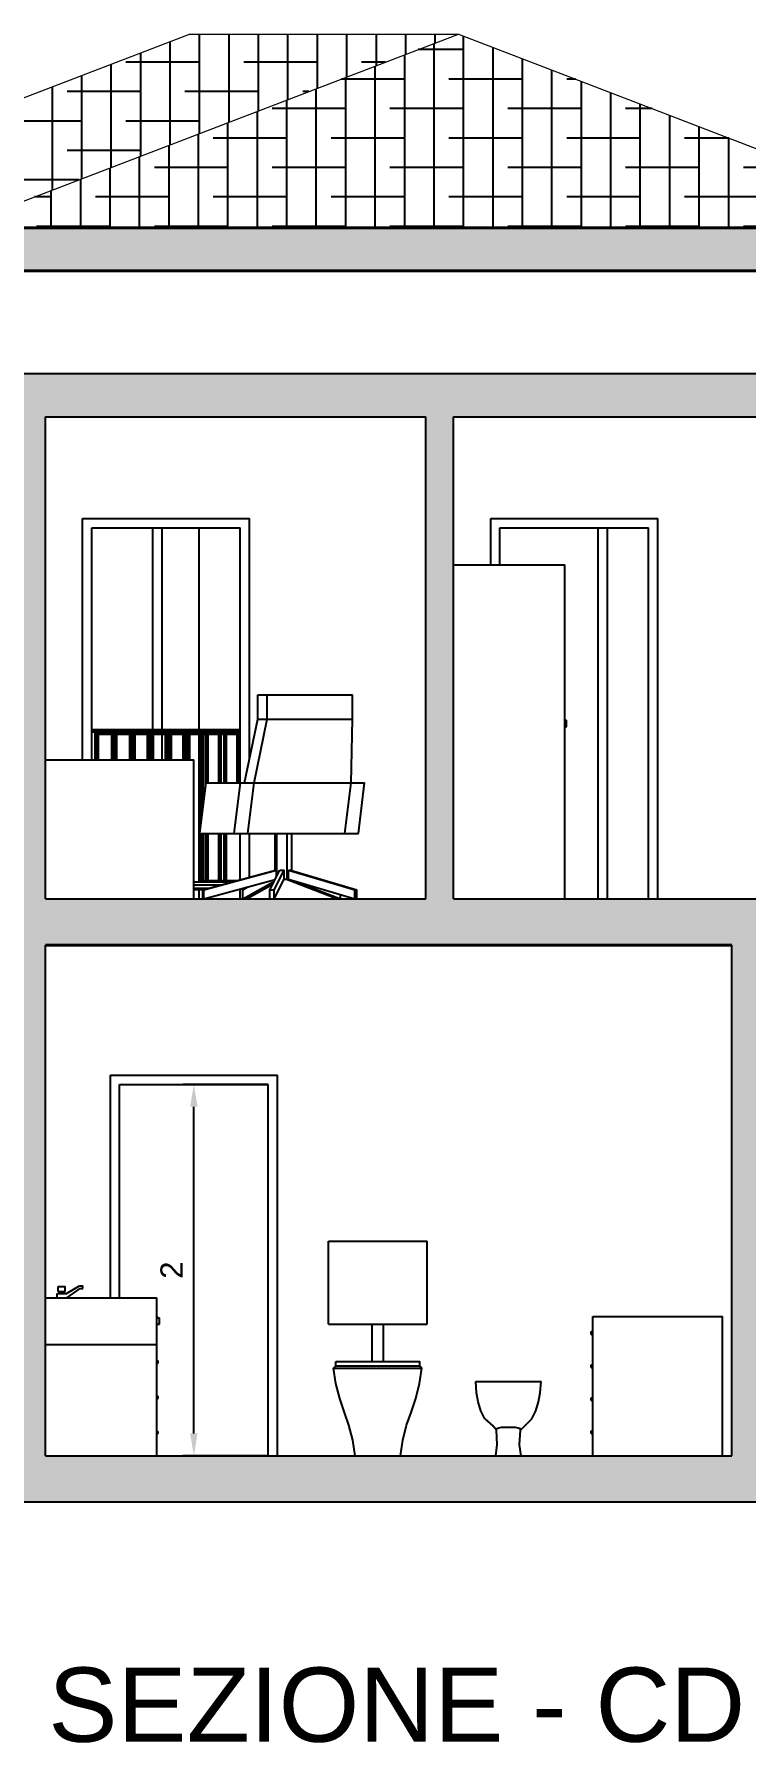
# Model space of a CAD drawing. Header units: millimetres. Extents: x 2491 to 2548.8, y 1338.3 to 1412.1.
# Drawn here: x 2537.71 to 2541.54, y 1364.39 to 1373.59 of the extents above; entities that cross this region are included whole.
import ezdxf

# ---------------------------------------------------------------- set-up
doc = ezdxf.new("R2010")
doc.units = ezdxf.units.MM
doc.header["$PDMODE"] = 35
for name, color, linetype, lineweight in [('ARREDI attrezzature - furniture', 175, 'Continuous', 9), ('MURATURA sezioni - section wall', 7, 'Continuous', 40), ('MURATURE tratteggi - wall hatch', 252, 'Continuous', 18), ('PORTE finestre - doors windows', 252, 'Continuous', 5), ('PROIEZIONI - projections', 145, 'Continuous', 13), ('PROIEZIONI finissime - fine lines', 251, 'Continuous', 9)]:
    doc.layers.add(name, color=color, linetype=linetype, lineweight=lineweight)
for name, color, linetype in [('ARREDI_BAGNO 2', 175, 'Continuous'), ('COPERTURA - roof', 25, 'Continuous'), ('QUOTE - dimension', 251, 'Continuous'), ('SCRITTE - txt', 252, 'Continuous')]:
    doc.layers.add(name, color=color, linetype=linetype)
doc.styles.get("Standard").update_dxf_attribs({"font": 'arial.ttf'})
doc.dimstyles.new('ISO-25', dxfattribs={"dimtxt": 0.12, "dimasz": 0.12, "dimexe": 0.06, "dimexo": 0, "dimgap": 0.06, "dimtad": 1, "dimtxsty": 'Standard', "dimcen": 0.12, "dimadec": 0, "dimazin": 0, "dimtfac": 1, "dimtmove": 0, "dimatfit": 3, "dimfxl": 0, "dimarcsym": 0})

# ---------------------------------------------------------------- blocks, each defined once
blk = doc.blocks.new('*D21')
at = {"layer": 'DefPoints', "color": 0}
for p in [(2538.5663, 1367.9334), (2538.9663, 1367.9334), (2538.9663, 1365.9334)]:
    blk.add_point(p, dxfattribs=at)
at = {"layer": 'QUOTE - dimension', "color": 0, "lineweight": -2}
for p, q in [((2538.9663, 1367.9334), (2538.5063, 1367.9334)), ((2538.5663, 1366.0534), (2538.5663, 1367.8134)), ((2538.9663, 1365.9334), (2538.5063, 1365.9334))]:
    blk.add_line(p, q, dxfattribs=at)
at = {"layer": 'QUOTE - dimension', "color": 0}
for points in [[(2538.5463, 1367.8134), (2538.5863, 1367.8134), (2538.5663, 1367.9334)], [(2538.5463, 1366.0534), (2538.5863, 1366.0534), (2538.5663, 1365.9334)]]:
    blk.add_solid(points, dxfattribs=at)
at = {"layer": 'QUOTE - dimension', "color": 0, "insert": (2538.4461, 1366.9334), "char_height": 0.12, "attachment_point": 5, "rotation": 90}
blk.add_mtext('2', dxfattribs=at)

msp = doc.modelspace()

# ---------------------------------------------------------------- hatches: boundary and pattern name
at = {"layer": 'COPERTURA - roof'}
h = msp.add_hatch(dxfattribs=at)
h.set_pattern_fill('ANSI38', color=256, scale=0.05, angle=45, style=0)
h.set_pattern_definition([(90, (-17528.2026, -21746.68221), (-0.15875, 3e-17), []), (180, (-17528.2026, -21746.68221), (-0.3175, -0.15875), [0.396875, -0.238125])])
h.paths.add_polyline_path([(2539.9921, 1373.5925), (2537.2758, 1372.5498), (2542.7084, 1372.5498)])
at = {"layer": 'MURATURE tratteggi - wall hatch'}
h = msp.add_hatch(color=256, dxfattribs=at)
h.dxf.hatch_style = 1
h.paths.add_polyline_path([(2536.2663, 1371.5302), (2537.6163, 1371.5302), (2537.6163, 1365.9334), (2534.5663, 1365.9334), (2534.5663, 1366.5334), (2534.2663, 1366.5334), (2534.2663, 1365.6834), (2547.2663, 1365.6834), (2547.2663, 1365.9334), (2544.2663, 1365.9334), (2544.2663, 1368.566), (2545.6651, 1368.566), (2547.2724, 1367.949), (2547.3559, 1368.1665), (2545.7083, 1368.799), (2544.2663, 1368.799), (2544.2663, 1371.5302), (2544.6671, 1371.5302), (2544.7566, 1371.7636), (2542.7084, 1372.5498), (2537.2758, 1372.5498), (2535.2275, 1371.7636), (2535.3171, 1371.5302), (2536.1163, 1371.5302), (2536.1163, 1368.9334), (2534.5663, 1368.9334), (2534.5663, 1369.9334), (2534.2663, 1369.9334), (2534.2663, 1368.0334), (2534.5663, 1368.0334), (2534.5663, 1368.6834), (2536.2663, 1368.6834)])
h.paths.add_polyline_path([(2537.7663, 1368.9334), (2537.7663, 1371.5302), (2539.8163, 1371.5302), (2539.8163, 1368.9334)], flags=16)
h.paths.add_polyline_path([(2537.7663, 1368.6834), (2541.4663, 1368.6834), (2541.4663, 1365.9334), (2537.7663, 1365.9334)], flags=16)
h.paths.add_polyline_path([(2535.8776, 1371.7636), (2537.3189, 1372.3168), (2542.6652, 1372.3168), (2544.1065, 1371.7636)], flags=16)
h.paths.add_polyline_path([(2539.9663, 1368.9334), (2539.9663, 1371.5302), (2543.9663, 1371.5302), (2543.9663, 1368.9334)], flags=16)
h.paths.add_polyline_path([(2541.6163, 1368.6834), (2543.9663, 1368.6834), (2543.9663, 1365.9334), (2541.6163, 1365.9334)], flags=16)

# ---------------------------------------------------------------- linework, layer by layer
at = {"layer": 'ARREDI attrezzature - furniture', "linetype": 'Continuous', "lineweight": -3}
for p, q in [((2539.9663, 1370.7334), (2540.5663, 1370.7334)), ((2540.5663, 1369.8964), (2540.5663, 1370.7334)), ((2538.9108, 1369.9014), (2538.9108, 1370.0334)), ((2538.9108, 1370.0334), (2538.9614, 1370.0334)), ((2538.9614, 1369.9014), (2538.9614, 1370.0334)), ((2538.9614, 1370.0334), (2539.4216, 1370.0334)), ((2539.4216, 1369.9014), (2539.4216, 1370.0334)), ((2538.8401, 1369.5582), (2538.9108, 1369.9014)), ((2538.8907, 1369.5582), (2538.9614, 1369.9014)), ((2538.9108, 1369.9014), (2538.9614, 1369.9014)), ((2538.9614, 1369.9014), (2539.4216, 1369.9014)), ((2539.4136, 1369.5582), (2539.4216, 1369.9014)), ((2540.5663, 1369.8604), (2540.5663, 1369.8964)), ((2540.5663, 1369.8964), (2540.5739, 1369.8964)), ((2540.5739, 1369.8604), (2540.5739, 1369.8964)), ((2540.5663, 1368.9334), (2540.5663, 1369.8604)), ((2540.5663, 1369.8604), (2540.5739, 1369.8604)), ((2537.7663, 1369.6834), (2538.5663, 1369.6834)), ((2538.5663, 1368.9334), (2538.5663, 1369.6834)), ((2538.5982, 1369.2854), (2538.6319, 1369.5582)), ((2538.6319, 1369.5582), (2538.8175, 1369.5582)), ((2538.7837, 1369.2854), (2538.8175, 1369.5582)), ((2538.8175, 1369.5582), (2538.8907, 1369.5582)), ((2538.8569, 1369.2854), (2538.8907, 1369.5582)), ((2538.8907, 1369.5582), (2539.4136, 1369.5582)), ((2539.3799, 1369.2854), (2539.4136, 1369.5582)), ((2539.4136, 1369.5582), (2539.4868, 1369.5582)), ((2539.4531, 1369.2854), (2539.4868, 1369.5582)), ((2538.5982, 1369.2854), (2538.7837, 1369.2854)), ((2538.7837, 1369.2854), (2538.8569, 1369.2854)), ((2538.8569, 1369.2854), (2539.3799, 1369.2854)), ((2539.0037, 1369.0866), (2539.0037, 1369.2854)), ((2539.0137, 1369.0558), (2539.0137, 1369.2854)), ((2539.0693, 1369.039), (2539.0693, 1369.2854)), ((2539.0937, 1369.0853), (2539.0937, 1369.2854)), ((2539.3799, 1369.2854), (2539.4531, 1369.2854)), ((2538.6152, 1368.9818), (2539.0066, 1369.0874)), ((2538.6194, 1368.9818), (2539.0109, 1369.0874)), ((2538.6194, 1368.9334), (2539.0043, 1369.0373)), ((2538.9762, 1368.9818), (2539.0298, 1369.0874)), ((2538.9998, 1368.9818), (2539.0533, 1369.0874)), ((2538.9998, 1368.9334), (2539.0533, 1369.039)), ((2539.0066, 1369.0874), (2539.0109, 1369.0874)), ((2539.0109, 1369.0501), (2539.0109, 1369.0874)), ((2539.0298, 1369.0874), (2539.0533, 1369.0874)), ((2539.0533, 1369.039), (2539.0533, 1369.0874)), ((2539.0533, 1369.039), (2539.0693, 1369.039)), ((2539.0648, 1369.039), (2539.3398, 1368.9334)), ((2539.0693, 1369.039), (2539.0763, 1369.039)), ((2539.0763, 1369.039), (2539.0763, 1369.0874)), ((2539.0763, 1369.0874), (2539.0866, 1369.0874)), ((2539.0763, 1369.0874), (2539.4347, 1368.9818)), ((2539.0763, 1369.039), (2539.4347, 1368.9334)), ((2539.0866, 1369.0874), (2539.445, 1368.9818)), ((2538.6152, 1368.9334), (2538.6152, 1368.9818)), ((2538.6152, 1368.9818), (2538.6194, 1368.9818)), ((2538.6194, 1368.9334), (2538.6194, 1368.9818)), ((2538.8296, 1368.9334), (2539.0002, 1369.029)), ((2538.8296, 1368.9818), (2538.8581, 1368.9978)), ((2538.8296, 1368.9334), (2538.8296, 1368.9818)), ((2538.8505, 1368.9334), (2538.9919, 1369.0126)), ((2538.8505, 1368.9334), (2538.8505, 1368.9451)), ((2538.9762, 1368.9334), (2538.9762, 1368.9818)), ((2538.9762, 1368.9818), (2538.9998, 1368.9818)), ((2538.9998, 1368.9334), (2538.9998, 1368.9818)), ((2539.1006, 1369.0319), (2539.357, 1368.9334)), ((2539.357, 1368.9334), (2539.357, 1368.9563)), ((2539.4347, 1368.9334), (2539.4347, 1368.9818)), ((2539.4347, 1368.9818), (2539.445, 1368.9818)), ((2539.445, 1368.9334), (2539.445, 1368.9818)), ((2539.3398, 1368.9334), (2539.3398, 1368.94)), ((2540.7163, 1366.6019), (2540.7163, 1366.6834)), ((2540.7163, 1366.6834), (2541.4163, 1366.6834)), ((2541.4163, 1365.9334), (2541.4163, 1366.6834)), ((2540.7075, 1366.5869), (2540.7075, 1366.6019)), ((2540.7075, 1366.6019), (2540.7163, 1366.6019)), ((2540.7075, 1366.5869), (2540.7163, 1366.5869)), ((2540.7163, 1366.5869), (2540.7163, 1366.6019)), ((2540.7163, 1366.4237), (2540.7163, 1366.5869)), ((2540.7075, 1366.4087), (2540.7075, 1366.4237)), ((2540.7075, 1366.4237), (2540.7163, 1366.4237)), ((2540.7075, 1366.4087), (2540.7163, 1366.4087)), ((2540.7163, 1366.4087), (2540.7163, 1366.4237)), ((2540.7163, 1366.2456), (2540.7163, 1366.4087)), ((2540.7075, 1366.2306), (2540.7075, 1366.2456)), ((2540.7075, 1366.2456), (2540.7163, 1366.2456)), ((2540.7075, 1366.2306), (2540.7163, 1366.2306)), ((2540.7163, 1366.2306), (2540.7163, 1366.2456)), ((2540.7163, 1366.0675), (2540.7163, 1366.2306)), ((2540.7075, 1366.0525), (2540.7075, 1366.0675)), ((2540.7075, 1366.0675), (2540.7163, 1366.0675)), ((2540.7075, 1366.0525), (2540.7163, 1366.0525)), ((2540.7163, 1366.0525), (2540.7163, 1366.0675)), ((2540.7163, 1365.9334), (2540.7163, 1366.0525))]:
    msp.add_line(p, q, dxfattribs=at)
at = {"layer": 'ARREDI_BAGNO 2', "linetype": 'Continuous', "lineweight": -3}
for p, q in [((2539.2923, 1366.6414), (2539.2923, 1367.0898)), ((2539.2923, 1367.0898), (2539.8229, 1367.0898)), ((2539.8229, 1366.6414), (2539.8229, 1367.0898)), ((2537.8354, 1366.8174), (2537.8354, 1366.8454)), ((2537.8354, 1366.8454), (2537.8735, 1366.8454)), ((2537.8735, 1366.8174), (2537.8735, 1366.8454)), ((2537.8795, 1366.8074), (2537.9506, 1366.8486)), ((2537.8809, 1366.7834), (2537.9529, 1366.8336)), ((2537.9506, 1366.8486), (2537.9679, 1366.8486)), ((2537.9529, 1366.8336), (2537.9679, 1366.8336)), ((2537.9679, 1366.8336), (2537.9679, 1366.8486)), ((2537.7663, 1366.7834), (2537.8295, 1366.7834)), ((2537.8295, 1366.7834), (2537.8295, 1366.8074)), ((2537.8295, 1366.8074), (2537.8412, 1366.8074)), ((2537.8295, 1366.7834), (2537.8809, 1366.7834)), ((2537.8354, 1366.8174), (2537.8412, 1366.8174)), ((2537.8412, 1366.8074), (2537.8412, 1366.8174)), ((2537.8412, 1366.8174), (2537.8678, 1366.8174)), ((2537.8412, 1366.8074), (2537.8678, 1366.8074)), ((2537.8678, 1366.8074), (2537.8678, 1366.8174)), ((2537.8678, 1366.8174), (2537.8735, 1366.8174)), ((2537.8678, 1366.8074), (2537.8795, 1366.8074)), ((2537.8809, 1366.7834), (2538.3663, 1366.7834)), ((2538.3663, 1366.6761), (2538.3663, 1366.7834)), ((2538.3722, 1366.6761), (2538.3663, 1366.6834)), ((2538.3663, 1366.6414), (2538.3663, 1366.6761)), ((2538.3663, 1366.6761), (2538.3813, 1366.6761)), ((2538.3663, 1366.5334), (2538.3663, 1366.6414)), ((2538.3663, 1366.6414), (2538.3813, 1366.6414)), ((2538.3813, 1366.6414), (2538.3813, 1366.6761)), ((2539.2923, 1366.6414), (2539.5269, 1366.6414)), ((2539.5269, 1366.4408), (2539.5269, 1366.6414)), ((2539.5269, 1366.6414), (2539.5883, 1366.6414)), ((2539.5883, 1366.4408), (2539.5883, 1366.6414)), ((2539.5883, 1366.6414), (2539.8229, 1366.6414)), ((2537.7663, 1366.5334), (2538.3663, 1366.5334)), ((2538.3663, 1366.4444), (2538.3663, 1366.5334)), ((2538.3663, 1366.4324), (2538.3663, 1366.4444)), ((2538.3663, 1366.4444), (2538.3739, 1366.4444)), ((2538.3663, 1366.2544), (2538.3663, 1366.4324)), ((2538.3663, 1366.4324), (2538.3739, 1366.4324)), ((2538.3739, 1366.4324), (2538.3739, 1366.4444)), ((2539.3196, 1366.4054), (2539.3316, 1366.4172)), ((2539.3196, 1366.4054), (2539.7956, 1366.4054)), ((2539.332, 1366.3221), (2539.3196, 1366.4054)), ((2539.3316, 1366.4172), (2539.3316, 1366.4408)), ((2539.3316, 1366.4408), (2539.5269, 1366.4408)), ((2539.3316, 1366.4172), (2539.7836, 1366.4172)), ((2539.5269, 1366.4408), (2539.5883, 1366.4408)), ((2539.5883, 1366.4408), (2539.7836, 1366.4408)), ((2539.7832, 1366.3221), (2539.7956, 1366.4054)), ((2539.7836, 1366.4172), (2539.7836, 1366.4408)), ((2539.7836, 1366.4172), (2539.7956, 1366.4054)), ((2539.3527, 1366.2414), (2539.332, 1366.3221)), ((2539.7625, 1366.2414), (2539.7832, 1366.3221)), ((2540.0862, 1366.3334), (2540.4373, 1366.3334)), ((2540.09, 1366.2717), (2540.0862, 1366.3334)), ((2540.4335, 1366.2717), (2540.4373, 1366.3334)), ((2538.3663, 1366.2424), (2538.3663, 1366.2544)), ((2538.3663, 1366.2544), (2538.3679, 1366.2544)), ((2538.3663, 1366.0644), (2538.3663, 1366.2424)), ((2538.3663, 1366.2424), (2538.3739, 1366.2424)), ((2538.3679, 1366.2544), (2538.3739, 1366.2544)), ((2538.3739, 1366.2424), (2538.3739, 1366.2544)), ((2539.3774, 1366.1657), (2539.3527, 1366.2414)), ((2539.7378, 1366.1657), (2539.7625, 1366.2414)), ((2540.0993, 1366.2237), (2540.09, 1366.2717)), ((2540.1137, 1366.1756), (2540.0993, 1366.2237)), ((2540.4099, 1366.1756), (2540.4242, 1366.2237)), ((2540.4242, 1366.2237), (2540.4335, 1366.2717)), ((2539.4022, 1366.0975), (2539.3774, 1366.1657)), ((2539.4228, 1366.0166), (2539.4022, 1366.0975)), ((2539.6924, 1366.0166), (2539.713, 1366.0975)), ((2539.713, 1366.0975), (2539.7378, 1366.1657)), ((2540.1354, 1366.1324), (2540.1137, 1366.1756)), ((2540.1354, 1366.1324), (2540.1796, 1366.0931)), ((2540.1973, 1366.0703), (2540.1796, 1366.0931)), ((2540.3262, 1366.0703), (2540.3881, 1366.1324)), ((2540.3881, 1366.1324), (2540.4099, 1366.1756)), ((2538.3663, 1366.0524), (2538.3663, 1366.0644)), ((2538.3663, 1366.0644), (2538.3739, 1366.0644)), ((2538.3663, 1365.9334), (2538.3663, 1366.0524)), ((2538.3663, 1366.0524), (2538.3739, 1366.0524)), ((2538.3739, 1366.0524), (2538.3739, 1366.0644)), ((2539.4353, 1365.9334), (2539.4228, 1366.0166)), ((2539.6799, 1365.9334), (2539.6924, 1366.0166)), ((2540.197, 1366.0769), (2540.1992, 1366.0808)), ((2540.1973, 1366.0703), (2540.197, 1366.0769)), ((2540.2014, 1365.9939), (2540.1973, 1366.0703)), ((2540.1992, 1366.0808), (2540.2095, 1366.0842)), ((2540.2095, 1366.0842), (2540.2248, 1366.0866)), ((2540.2248, 1366.0866), (2540.2618, 1366.0875)), ((2540.2618, 1366.0875), (2540.2987, 1366.0866)), ((2540.2987, 1366.0866), (2540.314, 1366.0842)), ((2540.314, 1366.0842), (2540.3243, 1366.0808)), ((2540.3221, 1365.9928), (2540.3262, 1366.0703)), ((2540.3266, 1366.0769), (2540.3243, 1366.0808)), ((2540.3262, 1366.0703), (2540.3266, 1366.0769)), ((2540.193, 1365.9334), (2540.2014, 1365.9939)), ((2540.3305, 1365.9334), (2540.3221, 1365.9928))]:
    msp.add_line(p, q, dxfattribs=at)
at = {"layer": 'COPERTURA - roof', "linetype": 'Continuous', "lineweight": -3}
for p, q in [((2538.4387, 1372.9962), (2538.4387, 1373.5528)), ((2538.5974, 1373.0571), (2538.5974, 1373.5925)), ((2538.7562, 1373.1181), (2538.7562, 1373.5925)), ((2538.9149, 1373.179), (2538.9149, 1373.5925)), ((2539.0737, 1373.24), (2539.0737, 1373.5925)), ((2539.2324, 1373.3009), (2539.2324, 1373.5925)), ((2539.3912, 1373.3618), (2539.3912, 1373.5925)), ((2539.5499, 1373.4228), (2539.5499, 1373.5925)), ((2539.7087, 1373.4837), (2539.7087, 1373.5925)), ((2539.8674, 1373.5447), (2539.8674, 1373.5925)), ((2538.2799, 1372.9353), (2538.2799, 1373.4919)), ((2537.9624, 1372.8134), (2537.9624, 1373.37)), ((2538.1212, 1372.8743), (2538.1212, 1373.4309)), ((2538.5974, 1373.442), (2538.2005, 1373.442)), ((2539.2324, 1373.442), (2538.8355, 1373.442)), ((2539.6, 1373.442), (2539.4705, 1373.442)), ((2537.8037, 1372.7525), (2537.8037, 1373.3091)), ((2538.2799, 1373.2832), (2537.883, 1373.2832)), ((2538.9149, 1373.2832), (2538.518, 1373.2832)), ((2539.1864, 1373.2832), (2539.153, 1373.2832)), ((2537.9624, 1373.1245), (2537.5655, 1373.1245)), ((2538.5974, 1373.1245), (2538.2005, 1373.1245)), ((2538.2799, 1372.9657), (2537.883, 1372.9657)), ((2537.9457, 1372.807), (2537.5655, 1372.807))]:
    msp.add_line(p, q, dxfattribs=at)
at = {"layer": 'MURATURA sezioni - section wall'}
for p, q in [((2542.7084, 1372.5498), (2537.2758, 1372.5498)), ((2542.6652, 1372.3168), (2537.3189, 1372.3168)), ((2537.7663, 1368.6834), (2541.4663, 1368.6834))]:
    msp.add_line(p, q, dxfattribs=at)
at = {"layer": 'MURATURA sezioni - section wall', "linetype": 'Continuous', "lineweight": -3}
for p, q in [((2535.8776, 1371.7636), (2544.1065, 1371.7636)), ((2537.7663, 1368.9334), (2537.7663, 1371.5302)), ((2537.7663, 1371.5302), (2539.8163, 1371.5302)), ((2539.8163, 1368.9334), (2539.8163, 1371.5302)), ((2539.9663, 1368.9334), (2539.9663, 1371.5302)), ((2539.9663, 1371.5302), (2543.9663, 1371.5302)), ((2537.7663, 1368.9334), (2539.8163, 1368.9334)), ((2539.9663, 1368.9334), (2543.9663, 1368.9334)), ((2537.7663, 1365.9334), (2537.7663, 1368.6834)), ((2541.4663, 1365.9334), (2541.4663, 1368.6834)), ((2537.7663, 1365.9334), (2541.4663, 1365.9334)), ((2547.2663, 1365.6834), (2534.2663, 1365.6834))]:
    msp.add_line(p, q, dxfattribs=at)
at = {"layer": 'PORTE finestre - doors windows', "linetype": 'Continuous', "lineweight": -3}
for p, q in [((2538.0163, 1369.6834), (2538.0163, 1370.9334)), ((2538.0163, 1370.9334), (2538.8163, 1370.9334)), ((2538.3937, 1370.9334), (2538.3937, 1369.8459)), ((2538.8163, 1369.5582), (2538.8163, 1370.9334)), ((2540.2163, 1370.7334), (2540.2163, 1370.9334)), ((2540.2163, 1370.9334), (2541.0163, 1370.9334)), ((2540.7437, 1370.9334), (2540.7437, 1368.9334)), ((2541.0163, 1368.9334), (2541.0163, 1370.9334)), ((2538.3937, 1369.8209), (2538.3937, 1369.6834)), ((2538.8163, 1369.0361), (2538.8163, 1369.2854)), ((2538.8163, 1368.9334), (2538.8163, 1368.9865)), ((2538.1663, 1366.7834), (2538.1663, 1367.9334)), ((2538.1663, 1367.9334), (2538.9663, 1367.9334)), ((2538.9663, 1365.9334), (2538.9663, 1367.9334))]:
    msp.add_line(p, q, dxfattribs=at)
at = {"layer": 'PROIEZIONI - projections'}
for p, q in [((2533.7775, 1371.7636), (2538.5421, 1373.5925)), ((2537.2758, 1372.5498), (2539.9921, 1373.5925)), ((2538.5421, 1373.5925), (2539.9921, 1373.5925)), ((2539.9921, 1373.5925), (2542.5599, 1372.6068))]:
    msp.add_line(p, q, dxfattribs=at)
at = {"layer": 'PROIEZIONI - projections', "linetype": 'Continuous', "lineweight": -3}
for p, q in [((2537.9663, 1369.6834), (2537.9663, 1370.9834)), ((2537.9663, 1370.9834), (2538.8663, 1370.9834)), ((2538.8663, 1369.6855), (2538.8663, 1370.9834)), ((2540.1663, 1370.7334), (2540.1663, 1370.9834)), ((2540.1663, 1370.9834), (2541.0663, 1370.9834)), ((2541.0663, 1368.9334), (2541.0663, 1370.9834)), ((2538.3437, 1370.9334), (2538.3437, 1369.8459)), ((2538.5937, 1370.9334), (2538.5937, 1369.8459)), ((2540.7937, 1370.9334), (2540.7937, 1368.9334)), ((2538.3437, 1369.8209), (2538.3437, 1369.6834)), ((2538.5937, 1369.8209), (2538.5937, 1369.0261)), ((2538.8663, 1369.0496), (2538.8663, 1369.2854)), ((2538.5937, 1368.9834), (2538.5937, 1368.9334)), ((2538.8663, 1368.9334), (2538.8663, 1368.9423)), ((2538.1163, 1366.7834), (2538.1163, 1367.9834)), ((2538.1163, 1367.9834), (2539.0163, 1367.9834)), ((2539.0163, 1365.9334), (2539.0163, 1367.9834))]:
    msp.add_line(p, q, dxfattribs=at)
at = {"layer": 'PROIEZIONI finissime - fine lines', "linetype": 'Continuous', "lineweight": -3}
for p, q in [((2538.0163, 1369.8459), (2538.8163, 1369.8459)), ((2538.0163, 1369.8423), (2538.8163, 1369.8423)), ((2538.0163, 1369.8334), (2538.034, 1369.8334)), ((2538.034, 1369.8334), (2538.0361, 1369.8334)), ((2538.034, 1369.8334), (2538.8163, 1369.8334)), ((2538.034, 1369.6834), (2538.034, 1369.8334)), ((2538.0376, 1369.8246), (2538.8163, 1369.8246)), ((2538.0413, 1369.8209), (2538.0413, 1369.8245)), ((2538.0413, 1369.8209), (2538.1249, 1369.8209)), ((2538.0413, 1369.6834), (2538.0413, 1369.8209)), ((2538.042, 1369.6834), (2538.042, 1369.8209)), ((2538.0464, 1369.6834), (2538.0464, 1369.8209)), ((2538.0508, 1369.6834), (2538.0508, 1369.8209)), ((2538.0527, 1369.6834), (2538.0527, 1369.8209)), ((2538.1249, 1369.6834), (2538.1249, 1369.8209)), ((2538.1267, 1369.6834), (2538.1267, 1369.8227)), ((2538.1311, 1369.6834), (2538.1311, 1369.8235)), ((2538.1355, 1369.6834), (2538.1355, 1369.8227)), ((2538.1374, 1369.8209), (2538.2209, 1369.8209)), ((2538.1374, 1369.6834), (2538.1374, 1369.8209)), ((2538.1386, 1369.6834), (2538.1386, 1369.8209)), ((2538.1404, 1369.6834), (2538.1404, 1369.8209)), ((2538.1449, 1369.6834), (2538.1449, 1369.8209)), ((2538.1493, 1369.6834), (2538.1493, 1369.8209)), ((2538.1511, 1369.6834), (2538.1511, 1369.8209)), ((2538.2209, 1369.6834), (2538.2209, 1369.8209)), ((2538.2227, 1369.6834), (2538.2227, 1369.8227)), ((2538.2271, 1369.6834), (2538.2271, 1369.8235)), ((2538.2316, 1369.6834), (2538.2316, 1369.8227)), ((2538.2334, 1369.8209), (2538.3169, 1369.8209)), ((2538.2334, 1369.6834), (2538.2334, 1369.8209)), ((2538.2371, 1369.6834), (2538.2371, 1369.8209)), ((2538.2389, 1369.6834), (2538.2389, 1369.8209)), ((2538.2433, 1369.6834), (2538.2433, 1369.8209)), ((2538.2477, 1369.6834), (2538.2477, 1369.8209)), ((2538.2496, 1369.6834), (2538.2496, 1369.8209)), ((2538.3169, 1369.6834), (2538.3169, 1369.8209)), ((2538.3188, 1369.6834), (2538.3188, 1369.8227)), ((2538.3232, 1369.6834), (2538.3232, 1369.8235)), ((2538.3276, 1369.6834), (2538.3276, 1369.8227)), ((2538.3294, 1369.8209), (2538.413, 1369.8209)), ((2538.3294, 1369.6834), (2538.3294, 1369.8209)), ((2538.3355, 1369.6834), (2538.3355, 1369.8209)), ((2538.3374, 1369.6834), (2538.3374, 1369.8209)), ((2538.3418, 1369.6834), (2538.3418, 1369.8209)), ((2538.3462, 1369.6834), (2538.3462, 1369.8209)), ((2538.348, 1369.6834), (2538.348, 1369.8209)), ((2538.413, 1369.6834), (2538.413, 1369.8209)), ((2538.4148, 1369.6834), (2538.4148, 1369.8227)), ((2538.4192, 1369.6834), (2538.4192, 1369.8235)), ((2538.4236, 1369.6834), (2538.4236, 1369.8227)), ((2538.4255, 1369.8209), (2538.509, 1369.8209)), ((2538.4255, 1369.6834), (2538.4255, 1369.8209)), ((2538.434, 1369.6834), (2538.434, 1369.8209)), ((2538.4358, 1369.6834), (2538.4358, 1369.8209)), ((2538.4403, 1369.6834), (2538.4403, 1369.8209)), ((2538.4447, 1369.6834), (2538.4447, 1369.8209)), ((2538.4465, 1369.6834), (2538.4465, 1369.8209)), ((2538.509, 1369.6834), (2538.509, 1369.8209)), ((2538.5108, 1369.6834), (2538.5108, 1369.8227)), ((2538.5153, 1369.6834), (2538.5153, 1369.8235)), ((2538.5197, 1369.6834), (2538.5197, 1369.8227)), ((2538.5215, 1369.8209), (2538.6051, 1369.8209)), ((2538.5215, 1369.6834), (2538.5215, 1369.8209)), ((2538.5325, 1369.6834), (2538.5325, 1369.8209)), ((2538.5343, 1369.6834), (2538.5343, 1369.8209)), ((2538.5387, 1369.6834), (2538.5387, 1369.8209)), ((2538.5431, 1369.6834), (2538.5431, 1369.8209)), ((2538.545, 1369.6834), (2538.545, 1369.8209)), ((2538.6051, 1369.3412), (2538.6051, 1369.8209)), ((2538.6069, 1369.356), (2538.6069, 1369.8227)), ((2538.6113, 1369.3917), (2538.6113, 1369.8235)), ((2538.6157, 1369.4274), (2538.6157, 1369.8227)), ((2538.6176, 1369.8209), (2538.7011, 1369.8209)), ((2538.6176, 1369.4422), (2538.6176, 1369.8209)), ((2538.6309, 1369.5503), (2538.6309, 1369.8209)), ((2538.6328, 1369.5582), (2538.6328, 1369.8209)), ((2538.6372, 1369.5582), (2538.6372, 1369.8209)), ((2538.6416, 1369.5582), (2538.6416, 1369.8209)), ((2538.6434, 1369.5582), (2538.6434, 1369.8209)), ((2538.7011, 1369.5582), (2538.7011, 1369.8209)), ((2538.7029, 1369.5582), (2538.7029, 1369.8227)), ((2538.7074, 1369.5582), (2538.7074, 1369.8235)), ((2538.7118, 1369.5582), (2538.7118, 1369.8227)), ((2538.7136, 1369.8209), (2538.7996, 1369.8209)), ((2538.7136, 1369.5582), (2538.7136, 1369.8209)), ((2538.7294, 1369.5582), (2538.7294, 1369.8209)), ((2538.7312, 1369.5582), (2538.7312, 1369.8209)), ((2538.7356, 1369.5582), (2538.7356, 1369.8209)), ((2538.7401, 1369.5582), (2538.7401, 1369.8209)), ((2538.7419, 1369.5582), (2538.7419, 1369.8209)), ((2538.7996, 1369.5582), (2538.7996, 1369.8209)), ((2538.8014, 1369.5582), (2538.8014, 1369.8227)), ((2538.8058, 1369.5582), (2538.8058, 1369.8235)), ((2538.8102, 1369.5582), (2538.8102, 1369.8227)), ((2538.8121, 1369.5582), (2538.8121, 1369.8209)), ((2538.6051, 1369.0334), (2538.6051, 1369.2854)), ((2538.6069, 1369.0316), (2538.6069, 1369.2854)), ((2538.6113, 1369.0308), (2538.6113, 1369.2854)), ((2538.6157, 1369.0316), (2538.6157, 1369.2854)), ((2538.6176, 1369.0334), (2538.6176, 1369.2854)), ((2538.6309, 1369.0334), (2538.6309, 1369.2854)), ((2538.6328, 1369.0334), (2538.6328, 1369.2854)), ((2538.6372, 1369.0334), (2538.6372, 1369.2854)), ((2538.6416, 1369.0334), (2538.6416, 1369.2854)), ((2538.6434, 1369.0334), (2538.6434, 1369.2854)), ((2538.7011, 1369.0334), (2538.7011, 1369.2854)), ((2538.7029, 1369.0316), (2538.7029, 1369.2854)), ((2538.7074, 1369.0308), (2538.7074, 1369.2854)), ((2538.7118, 1369.0316), (2538.7118, 1369.2854)), ((2538.7136, 1369.0334), (2538.7136, 1369.2854)), ((2538.7294, 1369.0334), (2538.7294, 1369.2854)), ((2538.7312, 1369.0334), (2538.7312, 1369.2854)), ((2538.7356, 1369.0334), (2538.7356, 1369.2854)), ((2538.7401, 1369.0334), (2538.7401, 1369.2854)), ((2538.7419, 1369.0334), (2538.7419, 1369.2854)), ((2538.5663, 1369.0261), (2538.7793, 1369.0261)), ((2538.5663, 1369.0084), (2538.7138, 1369.0084)), ((2538.5663, 1368.9907), (2538.6483, 1368.9907)), ((2538.5663, 1368.9834), (2538.6211, 1368.9834)), ((2538.6051, 1369.0334), (2538.5937, 1369.0334)), ((2538.6176, 1369.0334), (2538.7011, 1369.0334)), ((2538.7136, 1369.0334), (2538.8065, 1369.0334))]:
    msp.add_line(p, q, dxfattribs=at)

# ---------------------------------------------------------------- texts
at = {"layer": 'SCRITTE - txt'}
msp.add_text('SEZIONE - CD - SECTION', height=0.4, dxfattribs=at).set_placement((2537.7816, 1364.3921))

# ---------------------------------------------------------------- dimensions: what is measured, and where the dimension line sits
at = {"layer": 'QUOTE - dimension'}
dim = msp.add_linear_dim(base=(2538.5663, 1367.9334), p1=(2538.9663, 1365.9334), p2=(2538.9663, 1367.9334), angle=90, dimstyle='ISO-25', dxfattribs=at)
dim.commit()
dim.dimension.update_dxf_attribs({"geometry": '*D21', "text_midpoint": (2538.4461, 1366.9334)})

doc.saveas('drawing.dxf')
